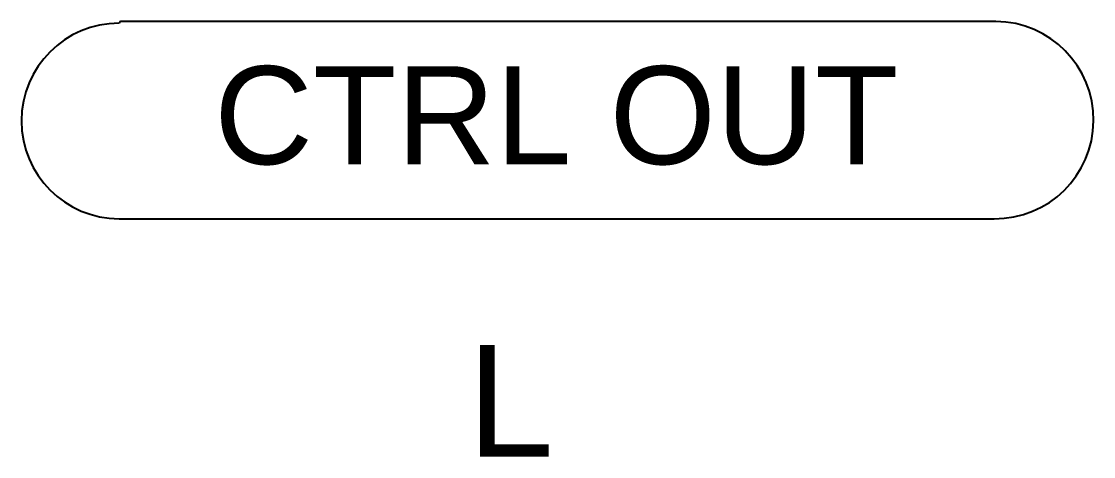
# Model space of a CAD drawing. Header units: millimetres. Extents: x 88 to 97873, y 32 to 55088.
# Drawn here: x 48471 to 48532.3, y 5055.8 to 5080.7 of the extents above; entities that cross this region are included whole.
import ezdxf

# ---------------------------------------------------------------- set-up
doc = ezdxf.new("R2010")
doc.units = ezdxf.units.MM
doc.header["$LTSCALE"] = 0.3
doc.styles.get("Standard").update_dxf_attribs({"font": 'arial.ttf'})

msp = doc.modelspace()

# ---------------------------------------------------------------- linework, layer by layer
for p, q in [((48526.67, 5080.707), (48476.67, 5080.707)), ((48476.571, 5069.438), (48526.571, 5069.438))]:
    msp.add_line(p, q)
for centre, radius, start, end in [((48476.571, 5075.023), 5.585, 90, 270), ((48476.67, 5080.608), 0.0994, 90, 180), ((48526.621, 5075.072), 5.635, 269.49446, 89.49446)]:
    msp.add_arc(centre, radius, start, end)

# ---------------------------------------------------------------- texts
for s, height, p in [('CTRL OUT', 5.6, (48481.996, 5072.551)), ('L', 6.381, (48496.459, 5055.848))]:
    msp.add_text(s, height=height).set_placement(p)

doc.saveas('drawing.dxf')
